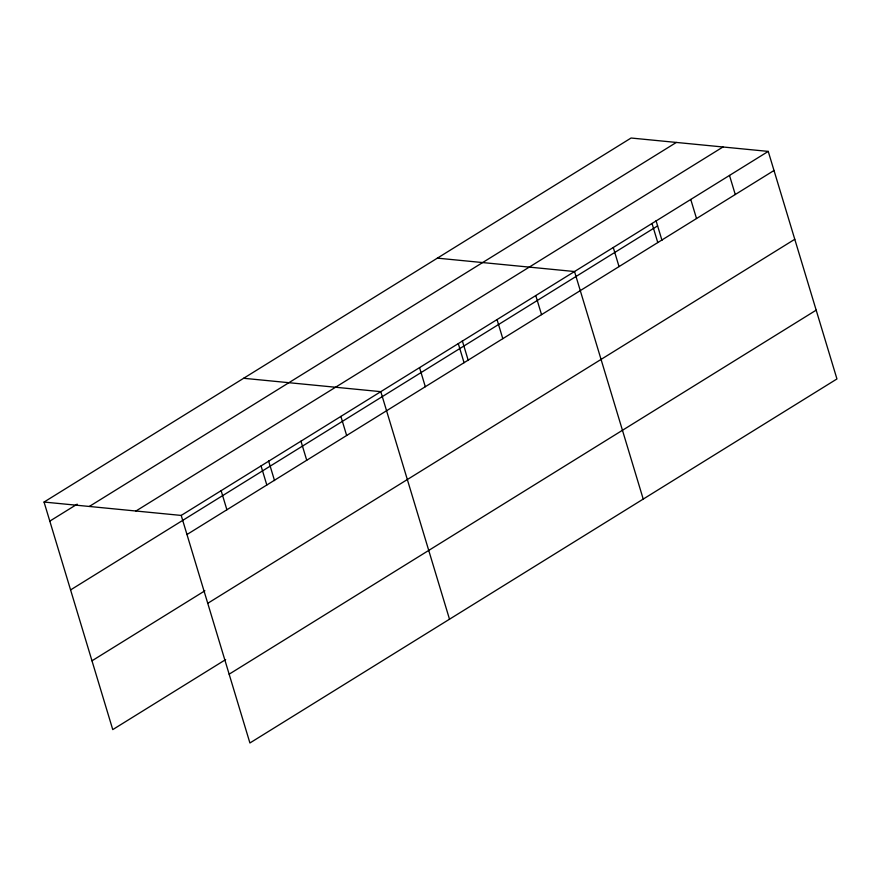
<?xml version="1.0" encoding="UTF-8"?>
<svg xmlns="http://www.w3.org/2000/svg" width="881" height="881" viewBox="0 0 881 881"><rect width="100%" height="100%" fill="white"/><g stroke="black" fill="none" stroke-linecap="round" stroke-linejoin="round"><path stroke-width="1.32" d="M44.05 502.049L631.082 138.02L768.243 151.4L836.95 378.951L249.918 742.98L181.211 515.429L44.05 502.049L112.757 729.6L225.668 659.583M49.81 521.123L77.187 504.152M89.311 506.465L676.344 142.436M135.949 511.013L722.982 146.984M181.211 515.429L768.243 151.4M70.579 589.918L657.611 225.888M186.981 534.514L774.014 170.485M91.976 660.805L204.899 590.788M207.751 603.309L794.783 239.28M229.148 674.185L816.18 310.156M437.361 258.144L574.522 271.535L643.229 499.087M243.641 378.279L380.801 391.66L449.508 619.211M729.501 175.429L735.261 194.514M690.759 199.458L696.519 218.532M656.048 220.702L661.972 240.326M652.017 223.477L657.777 242.561M613.275 247.506L619.035 266.591M535.78 295.553L541.54 314.638M497.038 319.583L502.798 338.667M462.327 340.826L468.252 360.461M458.296 343.612L464.056 362.697M419.554 367.641L425.314 386.715M340.892 416.416L346.651 435.5M300.972 441.172L306.731 460.256M268.606 460.961L274.531 480.586M261.051 465.928L266.811 485.002M221.131 490.673L226.891 509.758"/></g></svg>
